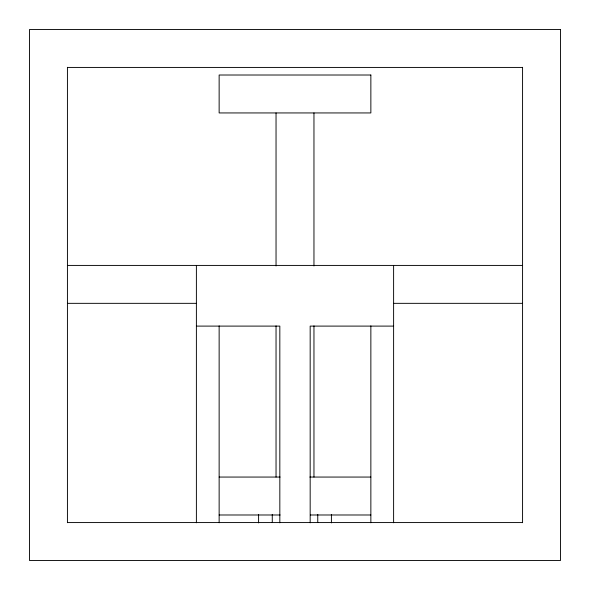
<?xml version="1.0" encoding="UTF-8"?>
<svg xmlns="http://www.w3.org/2000/svg" width="590" height="590" viewBox="0 0 590 590"><rect width="100%" height="100%" fill="white"/><g stroke="black" fill="none" stroke-linecap="round" stroke-linejoin="round"><path stroke-width="0.89" d="M67.43 67.43L522.57 67.43M67.43 265.419L522.57 265.419M67.43 303.341L196.389 303.341M393.611 303.341L522.57 303.341M196.389 326.1L279.83 326.1L279.83 522.814M393.611 326.1L310.17 326.1L310.17 522.814M219.156 477.059L280.132 477.059M309.868 477.059L370.844 477.059M219.156 514.989L280.132 514.989M310.421 514.989L370.844 514.989M67.43 522.57L522.57 522.57M522.57 67.297L522.57 522.703M393.611 265.419L393.611 522.777M370.859 325.894L370.859 522.777M331.41 514.65L331.41 522.902M317.759 514.377L317.759 522.57M313.961 112.941L313.961 265.965M313.961 325.879L313.961 477.059M276.039 112.941L276.039 265.965M276.039 325.879L276.039 477.059M272.27 514.377L272.27 522.57M258.59 514.65L258.59 522.902M219.141 325.894L219.141 522.777M196.389 265.419L196.389 522.777M67.43 67.297L67.43 522.703M560.5 29.5L29.5 29.5L29.5 560.5L560.5 560.5L560.5 29.5M370.859 75.011L219.141 75.011L219.141 112.941L370.859 112.941L370.859 75.011"/></g></svg>
